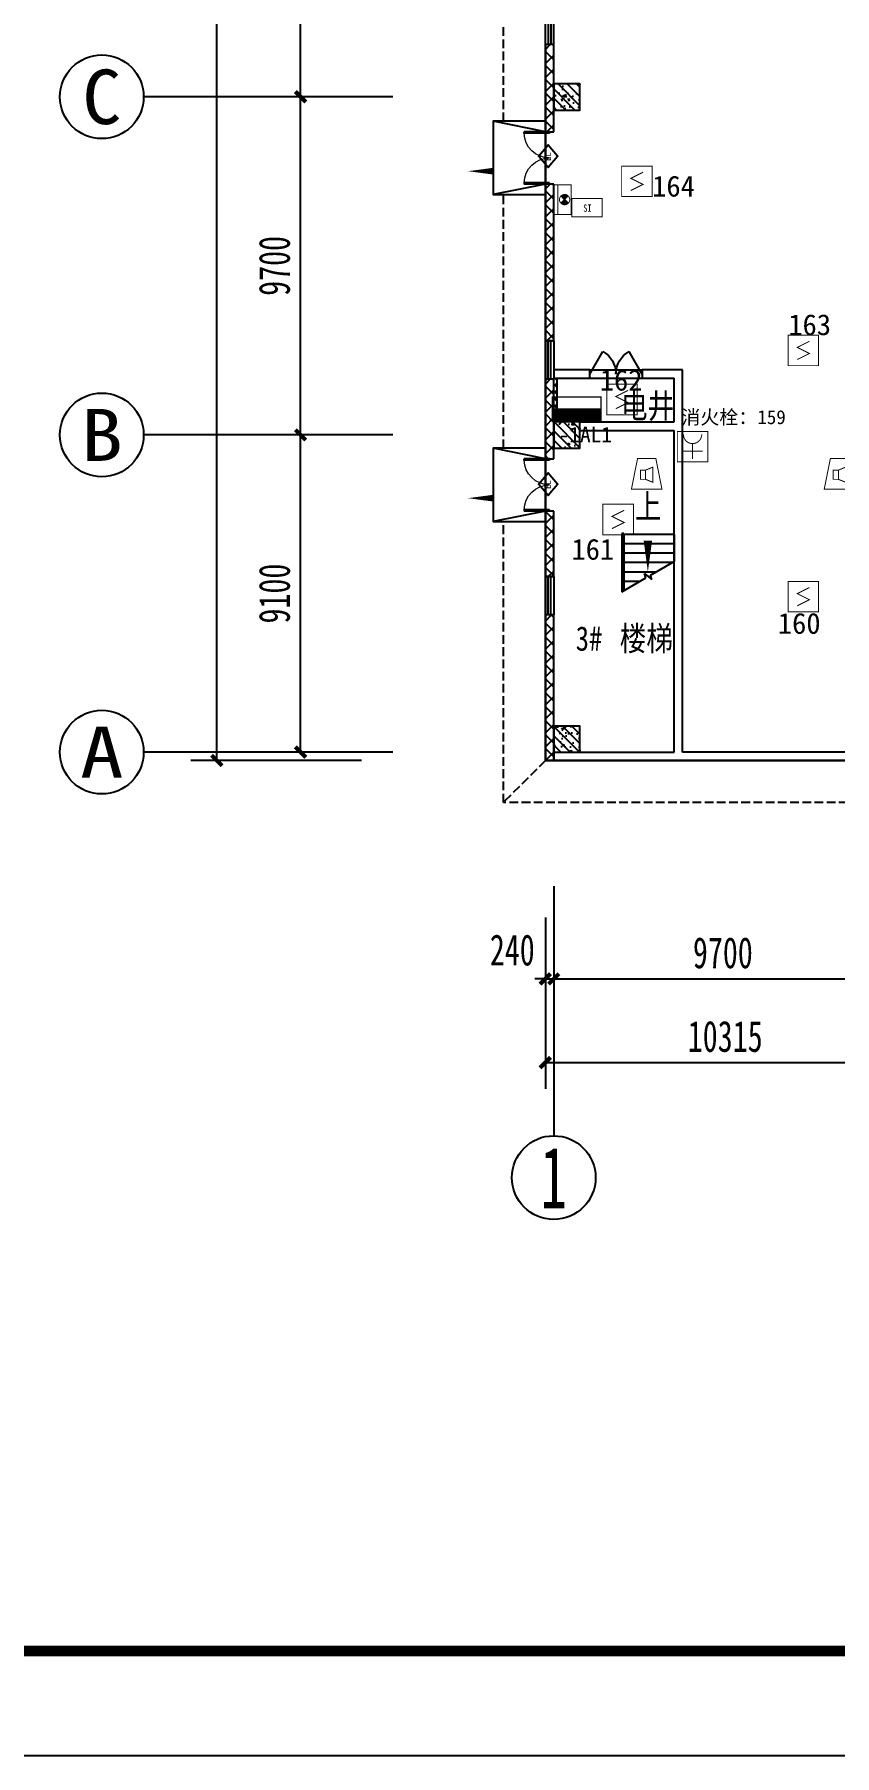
# Model space of a CAD drawing. Header units: millimetres. Extents: x -633009578 to 5705885, y -633235091 to 2571734.
# Drawn here: x 2776822 to 2799767, y 2243684 to 2293061 of the extents above; entities that cross this region are included whole.
import ezdxf
from ezdxf.enums import TextEntityAlignment as Align

# ---------------------------------------------------------------- set-up
doc = ezdxf.new("R2010")
doc.units = ezdxf.units.MM
doc.header["$LTSCALE"] = 1000
doc.header["$MEASUREMENT"] = 0
doc.linetypes.add('DASH', pattern=[0.35, 0.25, -0.1])
doc.layers.get('0').update_dxf_attribs({"color": 9})
for name, color, linetype in [('000000000000电气', 7, 'Continuous'), ('3T_WOOD', 21, 'Continuous'), ('A-COLUM(柱)', 255, 'Continuous'), ('A-DI-S(箭头)', 76, 'Continuous'), ('A-DOOR(门）', 4, 'Continuous'), ('A-F-AREA(计算)', 5, 'Continuous'), ('A-HATH(填充)', 8, 'Continuous'), ('A-ST-O(室外)', 54, 'Continuous'), ('A-STAR(楼梯)', 51, 'Continuous'), ('A-TEXT(房间)', 243, 'Continuous'), ('A-WALL(墙)', 255, 'Continuous'), ('A-WINDOW（窗）', 4, 'Continuous'), ('AXIS_TEXT', 7, 'Continuous'), ('C-AXIS(轴号)', 3, 'Continuous'), ('DIM_SYMB', 3, 'Continuous'), ('WALL', 9, 'Continuous'), ('电-强电平面-标注', 3, 'Continuous'), ('设备-安防', 3, 'Continuous'), ('设备-消防', 3, 'Continuous'), ('设备-箱柜', 3, 'Continuous'), ('院图签、封面151013$0$PUB_TITLE', 153, 'Continuous'), ('院图签、封面151013$0$图签文字', 4, 'Continuous')]:
    doc.layers.add(name, color=color, linetype=linetype)
doc.styles.add('_TCH_AXIS', font='simhei.ttf', dxfattribs={"bigfont": 'GBCBIG'})
doc.styles.add('_TCH_DIM_T3', font='simhei.ttf', dxfattribs={"width": 0.707, "bigfont": 'GBCBIG'})
doc.styles.add('_TEL_DIM', font='simhei.ttf', dxfattribs={"height": 3.5, "bigfont": 'HZTXT'})
doc.styles.add('COMPLEX', font='simhei.ttf')
doc.styles.add('ELEC-DIM', font='simhei.ttf')
doc.styles.add('IDQSTYLE', font='simhei.ttf', dxfattribs={"width": 0.707, "bigfont": 'hztxt.shx'})
doc.styles.get("Standard").update_dxf_attribs({"font": 'simhei.ttf', "bigfont": 'hztxt.shx'})
doc.styles.add('TXT', font='simhei.ttf', dxfattribs={"width": 0.8, "bigfont": 'hztxt.shx'})
doc.styles.add('宋体', font='simhei.ttf')
doc.styles.add('院图签、封面151013$0$-宋体', font='simhei.ttf', dxfattribs={"width": 0.8})
doc.dimstyles.new('_TCH_ARCH&&300', dxfattribs={"dimtxt": 892.5, "dimasz": 300, "dimexe": 750, "dimexo": 900, "dimgap": 300, "dimtad": 1, "dimdec": 0, "dimzin": 0, "dimdsep": 46, "dimtxsty": '_TCH_DIM_T3', "dimblk": 'ARCHTICK', "dimcen": 0.09, "dimclrt": 7, "dimazin": 2, "dimtfac": 1, "dimtdec": 0, "dimtix": 1, "dimtmove": 2, "dimatfit": 3, "dimfxl": 1, "dimtolj": 1, "dimtzin": 0, "dimarcsym": 0})
pattern_1 = [(45, (-830357.9205473666, -3.184366441797465), (-200.0002033111466, 200.0002033111467), []), (135, (-830357.9205473666, -3.184366441797465), (-200.0002033111467, -200.0002033111466), [])]

# ---------------------------------------------------------------- blocks, each defined once
blk = doc.blocks.new('_ArchTick')
at = {"color": 0, "linetype": 'ByBlock', "const_width": 0.4}
blk.add_lwpolyline([(-0.5, -0.5), (0.5, 0.5)], dxfattribs=at)
blk = doc.blocks.new('*D310')
at = {"layer": 'C-AXIS(轴号)', "color": 0, "lineweight": -2, "transparency": 16777216}
for p, q in [((1091976.748846702, 1598618.591094813), (1089481.408816443, 1598618.591094813)), ((1090231.408816443, 1589518.591094813), (1090231.408816443, 1598618.591094813)), ((1091976.748846702, 1589518.591094813), (1089481.408816443, 1589518.591094813))]:
    blk.add_line(p, q, dxfattribs=at)
at = {"layer": 'Defpoints', "color": 0, "transparency": 16777216}
for p in [(1090231.408816443, 1598618.591094813), (1092876.748846702, 1598618.591094813), (1092876.748846702, 1589518.591094813)]:
    blk.add_point(p, dxfattribs=at)
at = {"layer": 'C-AXIS(轴号)', "color": 0, "linetype": 'ByBlock', "lineweight": -2, "transparency": 16777216, "xscale": 300, "yscale": 300, "zscale": 300}
for p, rotation in [((1090231.408816443, 1598618.591094813), 90), ((1090231.408816443, 1589518.591094813), 270)]:
    blk.add_blockref('_ArchTick', p, dxfattribs=dict(at, rotation=rotation))
at = {"layer": 'C-AXIS(轴号)', "color": 7, "transparency": 16777216, "insert": (1089485.158816443, 1594068.591094813), "char_height": 892.5, "attachment_point": 5, "rotation": 90, "style": '_TCH_DIM_T3'}
blk.add_mtext('\\A1;9100', dxfattribs=at)
blk = doc.blocks.new('*D311')
at = {"layer": 'C-AXIS(轴号)', "color": 0, "lineweight": -2, "transparency": 16777216}
for p, q in [((1091976.748846702, 1608318.591094813), (1089481.408816443, 1608318.591094813)), ((1090231.408816443, 1598618.591094813), (1090231.408816443, 1608318.591094813)), ((1091976.748846702, 1598618.591094813), (1089481.408816443, 1598618.591094813))]:
    blk.add_line(p, q, dxfattribs=at)
at = {"layer": 'Defpoints', "color": 0, "transparency": 16777216}
for p in [(1090231.408816443, 1608318.591094813), (1092876.748846702, 1608318.591094813), (1092876.748846702, 1598618.591094813)]:
    blk.add_point(p, dxfattribs=at)
at = {"layer": 'C-AXIS(轴号)', "color": 0, "linetype": 'ByBlock', "lineweight": -2, "transparency": 16777216, "xscale": 300, "yscale": 300, "zscale": 300}
for p, rotation in [((1090231.408816443, 1608318.591094813), 90), ((1090231.408816443, 1598618.591094813), 270)]:
    blk.add_blockref('_ArchTick', p, dxfattribs=dict(at, rotation=rotation))
at = {"layer": 'C-AXIS(轴号)', "color": 7, "transparency": 16777216, "insert": (1089485.158816443, 1603468.591094813), "char_height": 892.5, "attachment_point": 5, "rotation": 90, "style": '_TCH_DIM_T3'}
blk.add_mtext('\\A1;9700', dxfattribs=at)
blk = doc.blocks.new('*D312')
at = {"layer": 'C-AXIS(轴号)', "color": 0, "lineweight": -2, "transparency": 16777216}
for p, q in [((1091976.748846702, 1618018.591094813), (1089481.408816443, 1618018.591094813)), ((1090231.408816443, 1608318.591094813), (1090231.408816443, 1618018.591094813)), ((1091976.748846702, 1608318.591094813), (1089481.408816443, 1608318.591094813))]:
    blk.add_line(p, q, dxfattribs=at)
at = {"layer": 'Defpoints', "color": 0, "transparency": 16777216}
for p in [(1090231.408816443, 1618018.591094813), (1092876.748846702, 1618018.591094813), (1092876.748846702, 1608318.591094813)]:
    blk.add_point(p, dxfattribs=at)
at = {"layer": 'C-AXIS(轴号)', "color": 0, "linetype": 'ByBlock', "lineweight": -2, "transparency": 16777216, "xscale": 300, "yscale": 300, "zscale": 300}
for p, rotation in [((1090231.408816443, 1618018.591094813), 90), ((1090231.408816443, 1608318.591094813), 270)]:
    blk.add_blockref('_ArchTick', p, dxfattribs=dict(at, rotation=rotation))
at = {"layer": 'C-AXIS(轴号)', "color": 7, "transparency": 16777216, "insert": (1089485.158816443, 1613168.591094813), "char_height": 892.5, "attachment_point": 5, "rotation": 90, "style": '_TCH_DIM_T3'}
blk.add_mtext('\\A1;9700', dxfattribs=at)
blk = doc.blocks.new('*D325')
at = {"layer": 'C-AXIS(轴号)', "color": 0, "lineweight": -2, "transparency": 16777216}
for p, q in [((1091976.748846702, 1725358.591094822), (1087081.408816443, 1725358.591094822)), ((1087831.408816443, 1589278.591094822), (1087831.408816443, 1725358.591094822)), ((1091976.748846702, 1589278.591094822), (1087081.408816443, 1589278.591094822))]:
    blk.add_line(p, q, dxfattribs=at)
at = {"layer": 'Defpoints', "color": 0, "transparency": 16777216}
for p in [(1087831.408816443, 1725358.591094822), (1092876.748846702, 1725358.591094822), (1092876.748846702, 1589278.591094822)]:
    blk.add_point(p, dxfattribs=at)
at = {"layer": 'C-AXIS(轴号)', "color": 0, "linetype": 'ByBlock', "lineweight": -2, "transparency": 16777216, "xscale": 300, "yscale": 300, "zscale": 300}
for p, rotation in [((1087831.408816443, 1725358.591094822), 90), ((1087831.408816443, 1589278.591094822), 270)]:
    blk.add_blockref('_ArchTick', p, dxfattribs=dict(at, rotation=rotation))
at = {"layer": 'C-AXIS(轴号)', "color": 7, "transparency": 16777216, "insert": (1087085.158816443, 1657318.591094822), "char_height": 892.5, "attachment_point": 5, "rotation": 90, "style": '_TCH_DIM_T3'}
blk.add_mtext('\\A1;136080', dxfattribs=at)
blk = doc.blocks.new('_AXISO')
blk.add_circle((0, 0), 0.5)
at = {"layer": 'AXIS_TEXT', "style": 'COMPLEX', "width": 1.041666666666667}
blk.add_attdef('A', text='', height=0.56, dxfattribs=at).set_placement((-0.25, -0.28), (0.25, -0.28), align=Align.FIT)
blk = doc.blocks.new('*D326')
at = {"layer": 'C-AXIS(轴号)', "color": 0, "lineweight": -2, "transparency": 16777216}
for p, q in [((1097251.098288345, 1584775.542769845), (1097251.098288345, 1582262.49363614)), ((1097491.098288359, 1584775.542769845), (1097491.098288359, 1582262.49363614)), ((1097251.098288345, 1583012.49363614), (1096951.098288345, 1583012.49363614)), ((1097251.098288345, 1583012.49363614), (1097491.098288359, 1583012.49363614)), ((1097491.098288359, 1583012.49363614), (1097791.098288359, 1583012.49363614))]:
    blk.add_line(p, q, dxfattribs=at)
at = {"layer": 'Defpoints', "color": 0, "transparency": 16777216}
for p in [(1097251.098288345, 1585675.542769845), (1097491.098288359, 1585675.542769845), (1097491.098288359, 1583012.49363614)]:
    blk.add_point(p, dxfattribs=at)
at = {"layer": 'C-AXIS(轴号)', "color": 0, "linetype": 'ByBlock', "lineweight": -2, "transparency": 16777216, "xscale": 300, "yscale": 300, "zscale": 300}
blk.add_blockref('_ArchTick', (1097251.098288345, 1583012.49363614), dxfattribs=at)
at = {"layer": 'C-AXIS(轴号)', "color": 0, "linetype": 'ByBlock', "lineweight": -2, "transparency": 16777216, "xscale": 300, "yscale": 300, "zscale": 300, "rotation": 180}
blk.add_blockref('_ArchTick', (1097491.098288359, 1583012.49363614), dxfattribs=at)
at = {"layer": 'C-AXIS(轴号)', "color": 7, "transparency": 16777216, "insert": (1096303.098288345, 1583837.49363614), "char_height": 892.5, "attachment_point": 5, "style": '_TCH_DIM_T3'}
blk.add_mtext('\\A1;240', dxfattribs=at)
blk = doc.blocks.new('*D327')
at = {"layer": 'C-AXIS(轴号)', "color": 0, "lineweight": -2, "transparency": 16777216}
for p, q in [((1097491.098288359, 1584775.542769845), (1097491.098288359, 1582262.49363614)), ((1107191.098288359, 1584775.542769845), (1107191.098288359, 1582262.49363614)), ((1097491.098288359, 1583012.49363614), (1107191.098288359, 1583012.49363614))]:
    blk.add_line(p, q, dxfattribs=at)
at = {"layer": 'Defpoints', "color": 0, "transparency": 16777216}
for p in [(1097491.098288359, 1585675.542769845), (1107191.098288359, 1585675.542769845), (1107191.098288359, 1583012.49363614)]:
    blk.add_point(p, dxfattribs=at)
at = {"layer": 'C-AXIS(轴号)', "color": 0, "linetype": 'ByBlock', "lineweight": -2, "transparency": 16777216, "xscale": 300, "yscale": 300, "zscale": 300, "rotation": 180}
blk.add_blockref('_ArchTick', (1097491.098288359, 1583012.49363614), dxfattribs=at)
at = {"layer": 'C-AXIS(轴号)', "color": 0, "linetype": 'ByBlock', "lineweight": -2, "transparency": 16777216, "xscale": 300, "yscale": 300, "zscale": 300}
blk.add_blockref('_ArchTick', (1107191.098288359, 1583012.49363614), dxfattribs=at)
at = {"layer": 'C-AXIS(轴号)', "color": 7, "transparency": 16777216, "insert": (1102341.098288359, 1583758.74363614), "char_height": 892.5, "attachment_point": 5, "style": '_TCH_DIM_T3'}
blk.add_mtext('\\A1;9700', dxfattribs=at)
blk = doc.blocks.new('*D332')
at = {"layer": 'C-AXIS(轴号)', "color": 0, "lineweight": -2, "transparency": 16777216}
for p, q in [((1097251.098288345, 1584775.542769845), (1097251.098288345, 1579862.49363614)), ((1107566.09828836, 1584775.542769845), (1107566.09828836, 1579862.49363614)), ((1097251.098288345, 1580612.49363614), (1107566.09828836, 1580612.49363614))]:
    blk.add_line(p, q, dxfattribs=at)
at = {"layer": 'Defpoints', "color": 0, "transparency": 16777216}
for p in [(1097251.098288345, 1585675.542769845), (1107566.09828836, 1585675.542769845), (1107566.09828836, 1580612.49363614)]:
    blk.add_point(p, dxfattribs=at)
at = {"layer": 'C-AXIS(轴号)', "color": 0, "linetype": 'ByBlock', "lineweight": -2, "transparency": 16777216, "xscale": 300, "yscale": 300, "zscale": 300, "rotation": 180}
blk.add_blockref('_ArchTick', (1097251.098288345, 1580612.49363614), dxfattribs=at)
at = {"layer": 'C-AXIS(轴号)', "color": 0, "linetype": 'ByBlock', "lineweight": -2, "transparency": 16777216, "xscale": 300, "yscale": 300, "zscale": 300}
blk.add_blockref('_ArchTick', (1107566.09828836, 1580612.49363614), dxfattribs=at)
at = {"layer": 'C-AXIS(轴号)', "color": 7, "transparency": 16777216, "insert": (1102408.598288353, 1581358.74363614), "char_height": 892.5, "attachment_point": 5, "style": '_TCH_DIM_T3'}
blk.add_mtext('\\A1;10315', dxfattribs=at)
blk = doc.blocks.new('$WINLIB2D$00000001')
at = {"color": 0}
for points in [[(-0.4999999999999964, 0.5000000000000142), (-0.4999999999999964, -0.4999999999999858)], [(-0.4999999999999964, 0.5000000000000142), (0.5000000000000036, 0.5000000000000142)], [(0.5000000000000036, -0.4999999999999858), (0.5000000000000036, 0.5000000000000142)], [(0.5000000000000036, 0.1666666666666714), (-0.4999999999999964, 0.1666666666666714)], [(0.5000000000000036, -0.1666666666666572), (-0.4999999999999964, -0.1666666666666572)], [(-0.4999999999999964, -0.4999999999999858), (0.5000000000000036, -0.4999999999999858)]]:
    blk.add_lwpolyline(points, dxfattribs=at)
blk = doc.blocks.new('$DorLib2D$00000002')
for p, q in [((-0.5, -5.684341886080802e-17), (-0.5000000000000007, 0.4875)), ((-0.4750000000000007, 0.4875), (-0.5000000000000007, 0.4875)), ((-0.475, -2.842170943040401e-17), (-0.4750000000000007, 0.4875)), ((0.475, -2.842170943040401e-17), (0.4750000000000007, 0.4875)), ((0.4750000000000007, 0.4875), (0.5000000000000007, 0.4875)), ((0.5, -5.684341886080802e-17), (0.5000000000000007, 0.4875)), ((-0.5, -5.684341886080802e-17), (-0.475, -2.842170943040401e-17)), ((0.5, -5.684341886080802e-17), (0.475, -2.842170943040401e-17))]:
    blk.add_line(p, q)
at = {"lineweight": 13}
for centre, start, end in [((-0.4875, -4.263256414560601e-17), 0, 88.53071641864632), ((0.4875, -4.263256414560601e-17), 91.4692835813537, 180)]:
    blk.add_arc(centre, 0.4875, start, end, dxfattribs=at)
blk = doc.blocks.new('$TCHSYS$WIN2D')
for p, q in [((-0.5, 0.5), (0.5, 0.5)), ((-0.5, 0.5), (-0.4999999999999999, -0.5)), ((0.5, 0.5), (0.4999999999999998, -0.5)), ((0.5, 0.1666666666666666), (-0.5, 0.1666666666666666)), ((0.5, -0.1666666666666667), (-0.5, -0.1666666666666667)), ((-0.4999999999999999, -0.5), (0.5, -0.5))]:
    blk.add_line(p, q)
blk = doc.blocks.new('$DorLib2D$00000231')
at = {"color": 0}
for p, q in [((-0.4999999999999947, 7.105427357601002e-15), (-0.2500000000000284, 0.4330127018921708)), ((0.5000000000000053, 7.105427357601002e-15), (0.250000000000032, 0.4330127018921708))]:
    blk.add_line(p, q, dxfattribs=at)
for centre, radius, start, end in [((-0.4999999999996803, 3.055333763768431e-13), 0.499999999999681, 0, 59.99999999996344), ((0.5000000000000426, -2.486899575160351e-14), 0.4999999999999835, 120.0000000000366, 180)]:
    blk.add_arc(centre, radius, start, end, dxfattribs=at)
blk = doc.blocks.new('_FZH')
h = blk.add_hatch()
h.set_pattern_fill('钢筋混凝土', color=256, scale=0.1, style=0)
h.set_pattern_definition([(45, (0, 0), (-0.1767766952966369, 0.1767766952966369), []), (50, (0, 0), (0.7172601826007535, -0.06275213498259512), [0.07500000000000001, -0.8250000000000001]), (355, (0, 0), (-0.138751333613, 0.7521921337000119), [0.06, -0.66]), (100.4514, (0.05977168000000001, -0.00522934), (0.5785093817140216, 0.6894395420609536), [0.06374019, -0.701142112]), (46.1842, (0, 0.2), (1.067241048625645, -0.1655190143290181), [0.1125, -1.2375]), (96.6356, (0.088936745, 0.186206693), (0.9346627055487033, 0.9741178709004418), [0.095610288, -1.051713]), (351.1842, (0, 0.2), (0.9346619451336272, 0.9741186009253247), [0.09000000000000001, -0.9900000000000001]), (21, (0.1, 0.15), (0.5969070521184617, -0.4026188906653388), [0.07500000000000001, -0.8250000000000001]), (326, (0.1, 0.15), (0.2433153319215824, 0.7251500450468529), [0.06, -0.66]), (71.4514, (0.149742233, 0.116448394), (0.84022262858149, 0.3225304967099524), [0.06374019, -0.701142112]), (37.50000000000001, (0, 0), (0.01215985531729062, 0.3328938538313115), [0, -0.652, 0, -0.67, 0, -0.6625000000000001]), (7.499999999999999, (0, 0), (0.2630695374421486, 0.3944117118823603), [0, -0.382, 0, -0.637, 0, -0.2525]), (-32.5, (-0.223, 0), (0.533822436172409, -0.02255487173437976), [0, -0.25, 0, -0.78, 0, -1.035]), (-42.5, (-0.323, 0), (0.5831861693423862, 0.1001049823323177), [0, -0.325, 0, -0.518, 0, -0.735])])
h.paths.add_polyline_path([(-0.5, -0.5), (0.5, -0.5), (0.5, 0.5), (-0.5, 0.5)])
blk.add_lwpolyline([(-0.5, -0.5), (0.5, -0.5), (0.5, 0.5), (-0.5, 0.5)], close=True)
blk = doc.blocks.new('HC001224')
at = {"color": 0, "linetype": 'Continuous', "const_width": 0.2}
blk.add_lwpolyline([(-3.125, 3.125), (3.125, 3.125), (3.125, -3.125), (-3.125, -3.125)], close=True, dxfattribs=at)
blk.add_lwpolyline([(1.25, 1.875), (-1.25, 0.625), (1.25, -0.625), (-1.25, -1.875)], dxfattribs=at)
at = {"color": 0, "style": 'IDQSTYLE', "width": 0.7}
blk.add_attdef('PSFHATT', (5.125, -3.125), '', height=2.5, dxfattribs=at)
blk = doc.blocks.new('HC001213')
at = {"color": 0, "linetype": 'Continuous', "const_width": 0.2}
blk.add_lwpolyline([(-1.875, 3.125), (1.875, 3.125), (3.125, -3.125), (-3.125, -3.125)], close=True, dxfattribs=at)
for points in [[(-1.293653517016746, 0.7382802506738564), (-0.243653517016746, 0.7382802506738564), (-0.243653517016746, -1.136719749326144), (-1.293653517016746, -1.136719749326144), (-1.293653517016746, 0.7382802506738564)], [(-0.243653517016746, 0.7382802506738564), (1.231346482983254, 1.338280250673856), (1.231346482983254, -1.736719749326144), (-0.243653517016746, -1.136719749326144)]]:
    blk.add_lwpolyline(points, dxfattribs=at)
at = {"color": 0, "style": 'IDQSTYLE', "width": 0.7}
blk.add_attdef('PSFHATT', (5.125, -3.125), '', height=2.5, dxfattribs=at)
blk = doc.blocks.new('*X27')
at = {"color": 0}
for p, q in [((99.8306862801869, 192.7445173280992), (101.9907448318158, 194.9045758797282)), ((99.8306862801869, 193.1687813968112), (101.5664807631039, 194.9045758797282)), ((99.8306862801869, 193.5930454655231), (101.142216694392, 194.9045758797282)), ((99.8306862801869, 194.017309534235), (100.71795262568, 194.9045758797282)), ((99.8306862801869, 194.441573602947), (100.2936885569681, 194.9045758797282)), ((99.8306862801869, 194.8658376716589), (99.86942448825616, 194.9045758797282)), ((99.91500890052772, 192.4045758797282), (102.4150089005277, 194.9045758797282)), ((100.3392729692396, 192.4045758797282), (102.8392729692397, 194.9045758797282)), ((100.7635370379516, 192.4045758797282), (103.2635370379516, 194.9045758797282)), ((101.1878011066635, 192.4045758797282), (103.6878011066635, 194.9045758797282)), ((101.6120651753754, 192.4045758797282), (104.1120651753754, 194.9045758797282)), ((102.0363292440874, 192.4045758797282), (104.5363292440874, 194.9045758797282)), ((102.4605933127993, 192.4045758797282), (104.9605933127993, 194.9045758797282)), ((102.8848573815112, 192.4045758797282), (105.3848573815112, 194.9045758797282)), ((103.3091214502232, 192.4045758797282), (105.8091214502232, 194.9045758797282)), ((103.7333855189351, 192.4045758797282), (106.2333855189351, 194.9045758797282)), ((104.157649587647, 192.4045758797282), (106.657649587647, 194.9045758797282)), ((104.5819136563589, 192.4045758797282), (107.0819136563589, 194.9045758797282)), ((105.0061777250709, 192.4045758797282), (107.5061777250709, 194.9045758797282)), ((105.4304417937828, 192.4045758797282), (107.9304417937828, 194.9045758797282)), ((105.8547058624947, 192.4045758797282), (108.3547058624947, 194.9045758797282)), ((106.2789699312067, 192.4045758797282), (108.7789699312067, 194.9045758797282)), ((106.7032339999186, 192.4045758797282), (109.2032339999186, 194.9045758797282)), ((107.1274980686305, 192.4045758797282), (109.6274980686305, 194.9045758797282)), ((107.5517621373425, 192.4045758797282), (109.8306862801869, 194.6835000225726)), ((107.9760262060544, 192.4045758797282), (109.8306862801869, 194.2592359538607)), ((108.4002902747663, 192.4045758797282), (109.8306862801869, 193.8349718851487)), ((108.8245543434782, 192.4045758797282), (109.8306862801869, 193.4107078164368)), ((109.2488184121902, 192.4045758797282), (109.8306862801869, 192.9864437477249)), ((109.6730824809021, 192.4045758797282), (109.8306862801869, 192.562179679013))]:
    blk.add_line(p, q, dxfattribs=at)
blk = doc.blocks.new('HC000427')
at = {"color": 0, "linetype": 'Continuous', "const_width": 0.3}
blk.add_lwpolyline([(5, 2.5), (-5, 2.5), (-5, -2.5), (5, -2.5)], close=True, dxfattribs=at)
blk.add_lwpolyline([(5, 0), (-5, 0)], dxfattribs=at)
at = {"color": 0, "linetype": 'Continuous'}
blk.add_blockref('*X27', (-104.8306862801869, -194.9045758797282), dxfattribs=at)
at = {"color": 0, "style": 'IDQSTYLE', "width": 0.7}
blk.add_attdef('PSFHATT', (7, -2.5), '', height=2.5, dxfattribs=at)
blk = doc.blocks.new('HC001180')
at = {"color": 0, "linetype": 'Continuous', "const_width": 0.2}
blk.add_lwpolyline([(-3.125, 1.875000000000028), (3.125, 1.875000000000028), (3.125, -1.874999999999972), (-3.125, -1.874999999999972)], close=True, dxfattribs=at)
at = {"color": 0, "style": 'IDQSTYLE', "width": 0.7}
for tag, p in [('SI', (-0.7698887372055268, -0.8480397754184743)), ('PSFHATT', (5.125, -1.874999999999972))]:
    blk.add_attdef(tag, p, '', height=1.5, dxfattribs=at)
blk = doc.blocks.new('*X221')
at = {"color": 0, "linetype": 'Continuous'}
for p, q in [((274.0127826747624, 143.3394495114884), (275.6986302907223, 145.0252971274483)), ((274.3247645574326, 143.0857459692094), (275.9840060708997, 144.7449874826764)), ((274.6868567190057, 142.8821527058332), (276.269381851077, 144.4646778379045)), ((275.1072477085762, 142.7368582704544), (276.5547576312543, 144.1843681931326)), ((275.6052553145913, 142.6691804515203), (276.8401334114316, 143.9040585483606)), ((276.2356042837108, 142.7338439956906), (277.125509191609, 143.6237489035887))]:
    blk.add_line(p, q, dxfattribs=at)
blk = doc.blocks.new('HC001314')
at = {"color": 0, "linetype": 'Continuous'}
blk.add_line((-5.114797474448096e-14, -0.4648337384435451), (-0.7618715422358917, -1.240474854671865), dxfattribs=at)
at = {"color": 0, "linetype": 'Continuous', "const_width": 0.2}
blk.add_lwpolyline([(-3.125, 1.875000000000028), (3.125, 1.875000000000028), (3.125, -1.874999999999972), (-3.125, -1.874999999999972)], close=True, dxfattribs=at)
blk.add_lwpolyline([(-3.125, 0.925), (3.125, 0.925)], dxfattribs=at)
at = {"color": 0, "linetype": 'Continuous', "const_width": 0.2, "flags": 128}
for points in [[(7.723097335265931e-17, 0.605000000000004, 0.9999999999999999), (-1.872839990729717e-16, -1.554999999999976)], [(-1.872839990729717e-16, -1.554999999999976, 0.9999999999999999), (7.723097335265931e-17, 0.605000000000004)]]:
    blk.add_lwpolyline(points, format="xyb", dxfattribs=at)
for points in [[(0.7517069113248169, 0.3004590379022601), (-0.7618715422339477, -1.24047485466987)], [(-0.7517069113248167, 0.3004590379022601), (0.7618715422339479, -1.24047485466987)]]:
    blk.add_lwpolyline(points, dxfattribs=at)
at = {"color": 0, "linetype": 'Continuous', "yscale": 0.45, "zscale": 0.45}
for p, xscale, rotation in [((-65.28063964482531, 123.5799459355358), 0.45, 270), ((65.28063964482531, 123.5799459355358), -0.45, 90)]:
    blk.add_blockref('*X221', p, dxfattribs=dict(at, xscale=xscale, rotation=rotation))
at = {"color": 0, "style": 'IDQSTYLE', "width": 0.7}
blk.add_attdef('PSFHATT', (5.125, -1.874999999999972), '', height=2.5, dxfattribs=at)
blk = doc.blocks.new('HC001552')
at = {"color": 0, "linetype": 'Continuous', "const_width": 0.2}
blk.add_lwpolyline([(-3.125, 3.125), (3.125, 3.125), (3.125, -3.125), (-3.125, -3.125)], close=True, dxfattribs=at)
blk.add_lwpolyline([(-1.875, 2.5, 0.1989123673796508), (-1.325825214724788, 1.174174785275256, 0.1989123673796632), (-1.010554351787499e-15, 0.625, 0.1989123673796561), (1.325825214724758, 1.174174785275198, 0.1989123673796527), (1.875, 2.5)], format="xyb", dxfattribs=at)
for points in [[(-1.4210854715202e-14, 0.625), (0, -2.5)], [(-2.062500000000007, -0.9375000000000071), (2.062499999999993, -0.9374999999999931)]]:
    blk.add_lwpolyline(points, dxfattribs=at)
at = {"color": 0, "style": 'IDQSTYLE', "width": 0.7}
blk.add_attdef('PSFHATT', (5.125, -3.125), '', height=2.5, dxfattribs=at)
blk = doc.blocks.new('建筑图框_A1')
at = {"layer": '院图签、封面151013$0$PUB_TITLE'}
blk.add_lwpolyline([(0, 0), (84100, 0), (84100, 59400), (0, 59400)], close=True, dxfattribs=at)
at = {"layer": '院图签、封面151013$0$PUB_TITLE', "const_width": 100}
blk.add_lwpolyline([(2500, 1000), (83100, 1000), (83100, 58400), (2500, 58400)], close=True, dxfattribs=at)
at = {"layer": '院图签、封面151013$0$图签文字', "color": 6, "style": '院图签、封面151013$0$-宋体'}
for tag, height, width, p in [('工程主持人', 400, 0.7999999999883585, (79990.91196859907, 29505.93707200652)), ('审定', 400, 0.7999999999883585, (79990.91196859907, 28705.93707200605)), ('审核', 400, 0.7999999999883585, (79990.91196859907, 27905.93707200559)), ('专业负责人', 400, 0.7999999999883585, (79990.91196859907, 27105.93707200512)), ('校对', 400, 0.7999999999883585, (79990.91196859907, 26305.93707200466)), ('设计', 400, 0.7999999999883585, (79990.91196859907, 25505.93707200419)), ('方案设计人', 400, 0.7999999999883585, (79990.91196859907, 24706.79438478127)), ('工程编号', 300, 0.7000000000116415, (81000.00416498398, 8700.424278954277)), ('版次', 300, 0.7000000000116415, (78738.08139540046, 3005.726258059498)), ('日期', 300, 0.7000000000116415, (82038.0813954557, 3000.226258123759)), ('图号', 200, 0.7000000000116415, (82538.08139542397, 2400.075247410685)), ('比例', 300, 0.7000000000116415, (78738.08139537089, 2200.188802679535)), ('图号_X施', 300, 0.7000000000116415, (81538.08139540977, 2200.188802651362)), ('图号_总数', 200, 0.7000000000116415, (82538.08139541186, 2000.075247410219))]:
    blk.add_attdef(tag, text='', height=height, dxfattribs=dict(at, width=width)).set_placement(p, align=Align.MIDDLE_CENTER)
at = {"layer": '院图签、封面151013$0$图签文字', "color": 6, "style": '院图签、封面151013$0$-宋体', "width": 0.7}
for tag, p in [('建设单位_001', (80935.88661794258, 7446.21079580821)), ('工程名称_001', (80933.52706738078, 6045.368099178996)), ('图名_001', (79742.88288308708, 4059.656552180292))]:
    blk.add_attdef(tag, p, '', height=300, dxfattribs=at)
blk = doc.blocks.new('$equip$00002474')
for p, q in [((-0.519992380955955, 1.000000338535756e-05), (7.619048119522631e-06, 0.4400100000020757)), ((7.619048119522631e-06, -0.4399899999989429), (-0.519992380955955, 1.000000338535756e-05)), ((7.619048119522631e-06, 0.4400100000020757), (0.5200076190521941, 1.000000338535756e-05)), ((0.5200076190521941, 1.000000338535756e-05), (7.619048119522631e-06, -0.4399899999989429))]:
    blk.add_line(p, q)
at = {"const_width": 0.04}
blk.add_lwpolyline([(7.619048119522631e-06, 0.4400100000020757), (-0.519992380955955, 1.000000338535756e-05), (7.619048119522631e-06, -0.4399899999989429), (0.5200076190521941, 1.000000338535756e-05), (7.619048119522631e-06, 0.4400100000020757), (-0.519992380955955, 1.000000338535756e-05)], dxfattribs=at)
for p in [(-0.519992380955955, 1.000000338535756e-05), (7.619048119522631e-06, 0.4400100000020757), (0.5200076190521941, 1.000000338535756e-05), (7.619048119522631e-06, -0.4399899999989429)]:
    blk.add_point(p)
at = {"color": 7, "style": '_TEL_DIM'}
blk.add_attdef('$TEXT$', text='', height=0.3, dxfattribs=at).set_placement((0.02805548798642121, 0.01213281898526475), align=Align.MIDDLE_CENTER)
at = {"color": 7, "style": '_TEL_DIM', "flags": 1}
blk.add_attdef('A', text='', height=2e-05, dxfattribs=at).set_placement((0, 0), align=Align.MIDDLE_CENTER)
blk = doc.blocks.new('负一层平面图9')
at = {"layer": 'A-HATH(填充)'}
h = blk.add_hatch(dxfattribs=at)
h.set_pattern_fill('多孔材料', color=256, scale=100, style=0)
h.set_pattern_definition(pattern_1)
h.paths.add_polyline_path([(1097251.098288366, 1609815.406728529), (1097251.098288366, 1607315.40672802), (1097491.098288367, 1607315.40672802), (1097491.098288367, 1609815.406728529)])
h = blk.add_hatch(dxfattribs=at)
h.set_pattern_fill('多孔材料', color=256, scale=100, style=0)
h.set_pattern_definition(pattern_1)
h.paths.add_polyline_path([(1097251.098288366, 1605815.40672802), (1097251.098288366, 1601315.406729546), (1097491.098288367, 1601315.406729546), (1097491.098288367, 1605815.40672802)])
h = blk.add_hatch(dxfattribs=at)
h.set_pattern_fill('多孔材料', color=256, scale=100, style=0)
h.set_pattern_definition(pattern_1)
h.paths.add_polyline_path([(1097251.098288366, 1600215.406730055), (1097251.098288366, 1597935.406731072), (1097491.098288367, 1597935.406731072), (1097491.098288367, 1600215.406730055)])
h = blk.add_hatch(dxfattribs=at)
h.set_pattern_fill('多孔材料', color=256, scale=50, style=0)
h.set_pattern_definition([(45, (-830457.9205473666, -3.184366441797465), (-100.0001016555733, 100.0001016555733), []), (135, (-830457.9205473666, -3.184366441797465), (-100.0001016555733, -100.0001016555733), [])])
h.paths.add_polyline_path([(1097591.098288361, 1598990.406728382), (1097591.098288332, 1600245.406728383), (1097491.098288332, 1600245.406728381), (1097491.098288361, 1598990.40672838)])
h = blk.add_hatch(dxfattribs=at)
h.set_pattern_fill('多孔材料', color=256, scale=100, style=0)
h.set_pattern_definition(pattern_1)
h.paths.add_polyline_path([(1097251.098288366, 1596435.406730563), (1097251.098288366, 1594555.406730055), (1097491.098288367, 1594555.406730055), (1097491.098288367, 1596435.406730563)])
h = blk.add_hatch(dxfattribs=at)
h.set_pattern_fill('多孔材料', color=256, scale=100, style=0)
h.set_pattern_definition(pattern_1)
h.paths.add_polyline_path([(1097491.098288361, 1589275.40672838), (1097491.098288367, 1593455.406730055), (1097251.098288366, 1593455.406730055), (1097251.098288361, 1589275.40672838)])
at = {"layer": 'A-DI-S(箭头)'}
for points in [[(1096698.446246597, 1606184.779311251, 0, 0, 0), (1095035.446246597, 1606184.779311251, 0, 200, 0), (1095785.446246597, 1606184.779311251, 0, 0, 0)], [(1096698.446246597, 1596804.592803787, 0, 0, 0), (1095035.446246597, 1596804.592803787, 0, 200, 0), (1095785.446246597, 1596804.592803787, 0, 0, 0)]]:
    blk.add_lwpolyline(points, format="xyseb", dxfattribs=at)
at = {"layer": 'A-DOOR(门）'}
for p, q in [((1097251.098288361, 1607315.406728321), (1097251.098288361, 1605815.406728321)), ((1098526.098288401, 1600485.406728381), (1100026.098288401, 1600485.406728381)), ((1098526.098288401, 1600245.406728381), (1100026.098288401, 1600245.406728381)), ((1097251.098288361, 1597935.406730697), (1097251.098288361, 1596435.406730697))]:
    blk.add_line(p, q, dxfattribs=at)
at = {"layer": 'A-F-AREA(计算)'}
blk.add_lwpolyline([(1107566.098287924, 1589275.406728539), (1097251.098288353, 1589275.406728539), (1097251.098288353, 1725355.406728381), (1107566.098287924, 1725355.406728381)], close=True, dxfattribs=at)
at = {"layer": 'A-ST-O(室外)', "linetype": 'DASH'}
for points in [[(1096051.098288429, 1607615.406728315), (1096051.098288421, 1621215.406728753)], [(1096051.098288435, 1598235.406730539), (1096051.09828843, 1605515.40672847)], [(1112571.098289079, 1588075.406728386), (1096051.09828844, 1588075.406728366), (1096051.098288436, 1596135.406730694)], [(1097251.098288345, 1589275.40672838), (1096051.09828844, 1588075.406728366)]]:
    blk.add_lwpolyline(points, dxfattribs=at)
at = {"layer": 'A-STAR(楼梯)'}
for p, q in [((1099441.098288361, 1595795.40672838), (1099441.098288338, 1594117.394026474)), ((1099501.098288361, 1595795.40672838), (1099441.098288361, 1595795.40672838)), ((1099441.098288361, 1595765.40672838), (1099441.098288233, 1594117.394026499)), ((1099501.098288361, 1595795.40672838), (1099501.098288339, 1594152.035042626)), ((1100941.098288361, 1595765.40672838), (1099501.098288403, 1595765.406728285)), ((1100941.098288361, 1595495.40672838), (1099501.098288399, 1595495.406728285)), ((1100941.098288361, 1595765.40672838), (1100941.098288233, 1594983.41943)), ((1100941.098288361, 1595225.40672838), (1099501.098288396, 1595225.40672861)), ((1100892.578865444, 1594955.406728202), (1099501.098288392, 1594955.406728285)), ((1100268.899813349, 1594595.325459915), (1100941.098288361, 1594983.419430272)), ((1099441.098288361, 1594117.394026487), (1100130.579441616, 1594515.466156061)), ((1100424.92514747, 1594685.406728339), (1099501.098288389, 1594685.406728285)), ((1099957.271429414, 1594415.406728614), (1099501.098288385, 1594415.406728285)), ((1100130.579441616, 1594515.466156061), (1100095.6388729, 1594645.86614384)), ((1100095.6388729, 1594645.86614384), (1100301.68381434, 1594472.973909472)), ((1100301.68381434, 1594472.973909472), (1100268.899813349, 1594595.325459915))]:
    blk.add_line(p, q, dxfattribs=at)
for points in [[(1097251.098288367, 1607615.406728315), (1095751.098288367, 1607615.406728315), (1095751.098288367, 1605515.40672847), (1097251.098288361, 1605515.40672847)], [(1097251.09828836, 1607315.406728363), (1095751.098288356, 1607615.406234234)], [(1097251.09828836, 1605815.406728422), (1095751.098288356, 1605515.407222551)], [(1097251.098288367, 1598235.406730539), (1095751.098288367, 1598235.406730539), (1095751.098288367, 1596135.406730694), (1097251.098288361, 1596135.406730694)], [(1097251.09828836, 1597935.406730587), (1095751.098288356, 1598235.406236458)], [(1097251.09828836, 1596435.406730646), (1095751.098288356, 1596135.407224775)]]:
    blk.add_lwpolyline(points, dxfattribs=at)
at = {"layer": 'A-WALL(墙)'}
for p, q in [((1098526.098288591, 1600485.406728409), (1097491.098288332, 1600485.406728381)), ((1097491.098288332, 1600485.406728381), (1097491.098288332, 1600245.406728381)), ((1098526.098288591, 1600245.406728468), (1098526.098288591, 1600485.406728409)), ((1101181.098288571, 1600485.40672836), (1100026.098288591, 1600485.406728401)), ((1100026.098288591, 1600485.406728401), (1100026.098288591, 1600245.40672846)), ((1101181.098288361, 1598870.406728381), (1101181.098288571, 1600485.40672836)), ((1097491.098288332, 1600245.406728381), (1098526.098288591, 1600245.406728468)), ((1097491.098288361, 1598990.40672838), (1097491.098288332, 1600245.406728381)), ((1097491.098288332, 1600245.406728381), (1097591.098288332, 1600245.406728383)), ((1097591.098288361, 1598990.406728382), (1097591.098288332, 1600245.406728383)), ((1100026.098288591, 1600245.40672846), (1100941.098288571, 1600245.406728362)), ((1100941.098288571, 1598990.406728356), (1100941.098288571, 1600245.406728362)), ((1098241.098288571, 1598990.406728481), (1100941.098288571, 1598990.406728356)), ((1101181.09828835, 1589515.406728385), (1101181.098288361, 1598870.406728381)), ((1098241.098288571, 1598750.406728412), (1100941.09828835, 1598750.406728356)), ((1100941.09828835, 1589515.406728366), (1100941.09828835, 1598750.406728356)), ((1097491.098288359, 1589515.40672838), (1100941.09828835, 1589515.406728366)), ((1097491.098288359, 1589515.40672838), (1097491.098288359, 1589275.40672838)), ((1112871.098288462, 1589515.406728441), (1101181.09828835, 1589515.406728385)), ((1097491.098288359, 1589275.40672838), (1101061.098288361, 1589275.40672838)), ((1101061.098288361, 1589275.40672838), (1112871.098288464, 1589275.406728486))]:
    blk.add_line(p, q, dxfattribs=at)
at = {"layer": 'C-AXIS(轴号)'}
for p, q in [((1092876.748846702, 1608318.591094813), (1085731.408816443, 1608318.591094813)), ((1092876.748846702, 1598618.591094813), (1085731.408816443, 1598618.591094813)), ((1092876.748846702, 1589518.591094813), (1085731.408816443, 1589518.591094813)), ((1097491.098288359, 1585675.542769845), (1097491.098288359, 1578512.49363614))]:
    blk.add_line(p, q, dxfattribs=at)
at = {"layer": 'DIM_SYMB'}
blk.add_lwpolyline([(1100191.098288361, 1595900.40672838, 0, 0, 0), (1100191.098288361, 1594685.40672838, 0, 240.0000000000001, 0), (1100191.098288361, 1595585.40672838, 0, 0, 0)], format="xyseb", dxfattribs=at)
at = {"layer": 'WALL'}
for p, q in [((1097251.098288366, 1609815.406728529), (1097251.098288366, 1607315.40672802)), ((1097491.098288367, 1609815.406728529), (1097251.098288366, 1609815.406728529)), ((1097491.098288367, 1607315.40672802), (1097491.098288367, 1609815.406728529)), ((1097251.098288366, 1607315.40672802), (1097491.098288367, 1607315.40672802)), ((1097251.098288366, 1605815.40672802), (1097251.098288366, 1601315.406729546)), ((1097491.098288367, 1605815.40672802), (1097251.098288366, 1605815.40672802)), ((1097491.098288367, 1601315.406729546), (1097491.098288367, 1605815.40672802)), ((1097251.098288366, 1601315.406729546), (1097491.098288367, 1601315.406729546)), ((1097251.098288366, 1600215.406730055), (1097251.098288366, 1597935.406731072)), ((1097491.098288367, 1600215.406730055), (1097251.098288366, 1600215.406730055)), ((1097491.098288367, 1597935.406731072), (1097491.098288367, 1600215.406730055)), ((1097251.098288366, 1597935.406731072), (1097491.098288367, 1597935.406731072)), ((1097251.098288366, 1596435.406730563), (1097251.098288366, 1594555.406730055)), ((1097491.098288367, 1596435.406730563), (1097251.098288366, 1596435.406730563)), ((1097491.098288367, 1594555.406730055), (1097491.098288367, 1596435.406730563)), ((1097251.098288366, 1594555.406730055), (1097491.098288367, 1594555.406730055)), ((1097491.098288367, 1593455.406730055), (1097251.098288366, 1593455.406730055)), ((1097251.098288366, 1593455.406730055), (1097251.098288361, 1589275.40672838)), ((1097491.098288361, 1589275.40672838), (1097491.098288367, 1593455.406730055)), ((1097251.098288361, 1589275.40672838), (1097491.098288361, 1589275.40672838))]:
    blk.add_line(p, q, dxfattribs=at)
at = {"layer": 'A-COLUM(柱)', "xscale": 750, "yscale": 750, "zscale": 750, "rotation": 270}
for p in [(1097866.098288361, 1608315.40672838), (1097866.098288361, 1598615.40672838), (1097866.098288361, 1589890.40672838)]:
    blk.add_blockref('_FZH', p, dxfattribs=at)
at = {"layer": 'A-DOOR(门）', "xscale": -1500, "yscale": 1500, "zscale": 1500, "rotation": 89.99999999999999}
for p in [(1097371.098288361, 1606565.406728321), (1097371.098288361, 1597185.406730697)]:
    blk.add_blockref('$DorLib2D$00000002', p, dxfattribs=at)
at = {"layer": 'A-DOOR(门）', "extrusion": (0, 0, -1), "xscale": 1500, "yscale": 1500, "zscale": 1500}
blk.add_blockref('$DorLib2D$00000231', (-1099276.098288401, 1600365.406728381), dxfattribs=at)
at = {"layer": 'A-WINDOW（窗）', "extrusion": (0, 0, -1), "xscale": 10000, "yscale": 240, "zscale": 10000, "rotation": 90.00000000000001}
blk.add_blockref('$WINLIB2D$00000001', (-1097371.098288361, 1614815.406728285), dxfattribs=at)
at = {"layer": 'A-WINDOW（窗）', "xscale": 1100, "yscale": 240, "zscale": 1100, "rotation": 270}
for p in [(1097371.098288361, 1600765.406729823), (1097371.098288361, 1594005.406729953)]:
    blk.add_blockref('$TCHSYS$WIN2D', p, dxfattribs=at)
at = {"layer": 'C-AXIS(轴号)'}
ref = blk.add_blockref('_AXISO', (1084531.408816443, 1608318.591094813), dxfattribs=dict(at, xscale=2400, yscale=2400, zscale=2400))
ref.add_attrib('A', 'C', dxfattribs={"layer": 'AXIS_TEXT', "height": 1562.368264716931, "style": '_TCH_AXIS'}).set_placement((1083973.420150472, 1607537.406962455), (1085089.397482413, 1607537.406962455), align=Align.FIT)
ref = blk.add_blockref('_AXISO', (1084531.408816443, 1598618.591094813), dxfattribs=dict(at, xscale=2400, yscale=2400, zscale=2400))
ref.add_attrib('A', 'B', dxfattribs={"layer": 'AXIS_TEXT', "height": 1492.310151758372, "style": '_TCH_AXIS'}).set_placement((1083927.378516921, 1597872.436018934), (1085135.439115964, 1597872.436018934), align=Align.FIT)
ref = blk.add_blockref('_AXISO', (1084531.408816443, 1589518.591094813), dxfattribs=dict(at, xscale=2400, yscale=2400, zscale=2400))
ref.add_attrib('A', 'A', dxfattribs={"layer": 'AXIS_TEXT', "height": 1457.772676541369, "style": '_TCH_AXIS'}).set_placement((1083906.649097925, 1588789.704756543), (1085156.16853496, 1588789.704756543), align=Align.FIT)
ref = blk.add_blockref('_AXISO', (1097491.098288359, 1577312.49363614), dxfattribs=dict(at, xscale=2400, yscale=2400, zscale=2400))
ref.add_attrib('A', '1', dxfattribs={"layer": 'AXIS_TEXT', "height": 1764.758457634671, "style": '_TCH_AXIS'}).set_placement((1097112.935761723, 1576430.114407323), (1097869.260814995, 1576430.114407323), align=Align.FIT)
at = {"layer": 'A-TEXT(房间)', "color": 4, "style": 'TXT', "width": 0.8}
for s, p in [('电井', (1099417.592398262, 1599099.822568238)), ('上', (1099817.397500959, 1596218.591094821)), ('3#', (1098122.628704624, 1592428.239392776)), ('楼梯', (1099382.628704624, 1592428.239392776))]:
    blk.add_text(s, height=700, dxfattribs=at).set_placement(p)
at = {"layer": 'C-AXIS(轴号)'}
for p1, p2, distance, picture, middle in [((1092876.748846702, 1589278.591094822), (1092876.748846702, 1725358.591094822), 5045.340030258987, '*D325', (1087085.158816443, 1657318.591094822)), ((1092876.748846702, 1608318.591094813), (1092876.748846702, 1618018.591094813), 2645.340030258987, '*D312', (1089485.158816443, 1613168.591094813)), ((1092876.748846702, 1598618.591094813), (1092876.748846702, 1608318.591094813), 2645.340030258987, '*D311', (1089485.158816443, 1603468.591094813)), ((1092876.748846702, 1589518.591094813), (1092876.748846702, 1598618.591094813), 2645.340030258987, '*D310', (1089485.158816443, 1594068.591094813)), ((1097251.098288345, 1585675.542769845), (1107566.09828836, 1585675.542769845), -5063.049133705208, '*D332', (1102408.598288353, 1581358.74363614)), ((1097491.098288359, 1585675.542769845), (1107191.098288359, 1585675.542769845), -2663.049133705208, '*D327', (1102341.098288359, 1583758.74363614))]:
    dim = blk.add_aligned_dim(p1=p1, p2=p2, distance=distance, dimstyle='_TCH_ARCH&&300', dxfattribs=at)
    dim.commit()
    dim.dimension.update_dxf_attribs({"geometry": picture, "text_midpoint": middle})
dim = blk.add_linear_dim(base=(1097491.098288359, 1583012.49363614), p1=(1097251.098288345, 1585675.542769845), p2=(1097491.098288359, 1585675.542769845), angle=0, dimstyle='_TCH_ARCH&&300', dxfattribs=at)
dim.commit()
dim.dimension.update_dxf_attribs({"geometry": '*D326', "text_midpoint": (1096303.098288345, 1583837.49363614), "dimtype": 161})

msp = doc.modelspace()

# ---------------------------------------------------------------- block references
at = {"layer": '3T_WOOD'}
msp.add_blockref('负一层平面图9', (1694222.236239101, 682952.070850966), dxfattribs=at)
at = {"layer": '设备-安防'}
ref = msp.add_blockref('$equip$00002474', (2791552.589846025, 2289572.496278728), dxfattribs=dict(at, xscale=-607.5, yscale=607.5, zscale=607.5, rotation=89.99999999999991))
ref.add_attrib('$TEXT$', 'EL', dxfattribs={"layer": '0', "color": 7, "height": 182.25, "rotation": 90, "style": '_TEL_DIM'}).set_placement((2791545.21915854, 2289555.452569927), align=Align.MIDDLE_CENTER)
ref = msp.add_blockref('$equip$00002474', (2791552.589846025, 2280161.813740761), dxfattribs=dict(at, xscale=-607.5, yscale=607.5, zscale=607.5, rotation=89.99999999999991))
ref.add_attrib('$TEXT$', 'EL', dxfattribs={"layer": '0', "color": 7, "height": 182.25, "rotation": 90, "style": '_TEL_DIM'}).set_placement((2791545.21915854, 2280144.770031959), align=Align.MIDDLE_CENTER)
at = {"layer": '设备-消防', "xscale": 140, "yscale": 140, "zscale": 140}
for name, p in [('HC001224', (2794099.418872828, 2288845.66194578)), ('HC001224', (2798871.587563629, 2283995.66194578)), ('HC001224', (2793669.770960186, 2282586.273428784)), ('HC001552', (2795695.425552457, 2281234.347514972)), ('HC001213', (2794379.844259019, 2280456.447583099)), ('HC001213', (2799909.898274821, 2280456.447583099)), ('HC001224', (2793560.000970832, 2279145.66194578)), ('HC001224', (2798871.587563629, 2276931.520234454))]:
    msp.add_blockref(name, p, dxfattribs=at)
at = {"layer": '设备-消防', "xscale": 136.5, "yscale": 136.5, "zscale": 136.5, "rotation": 90}
msp.add_blockref('HC001314', (2791960.759906143, 2288321.587650178), dxfattribs=at)
at = {"layer": '设备-消防'}
ref = msp.add_blockref('HC001180', (2792667.054881486, 2288091.07108513), dxfattribs=dict(at, xscale=140, yscale=140, zscale=140))
ref.add_attrib('SI', 'SI', (2792559.270458277, 2287972.345516572), dxfattribs={"layer": '0', "color": 0, "height": 210, "width": 0.8})
at = {"layer": '设备-箱柜', "xscale": 3, "yscale": 3}
msp.add_blockref('建筑图框_A1', (2725055.437121258, 2243683.829413344, 4.000000000000001e-08), dxfattribs=at)
at = {"layer": '设备-箱柜', "xscale": 140, "yscale": 140, "zscale": 140}
msp.add_blockref('HC000427', (2792371.26250749, 2282310.021301363), dxfattribs=at)

# ---------------------------------------------------------------- texts
at = {"layer": '000000000000电气', "color": 1, "lineweight": 35, "style": '宋体'}
for s, p in [('164', (2794536.918872828, 2288408.16194578)), ('163', (2798441.108429149, 2284433.16194578)), ('162', (2793034.705560705, 2282842.309933736)), ('161', (2792222.803148883, 2277990.908417339)), ('160', (2798141.852364587, 2275865.09063534))]:
    msp.add_text(s, height=600, dxfattribs=at).set_placement(p)
at = {"layer": '000000000000电气', "color": 4, "lineweight": 35, "style": '宋体'}
msp.add_text('消火栓：159', height=400, dxfattribs=at).set_placement((2795369.835783743, 2281880.536624573))
at = {"layer": '电-强电平面-标注', "style": 'ELEC-DIM'}
msp.add_text('-1AL1', height=450, dxfattribs=at).set_placement((2791855.368272218, 2281355.236987504))

doc.saveas('drawing.dxf')
